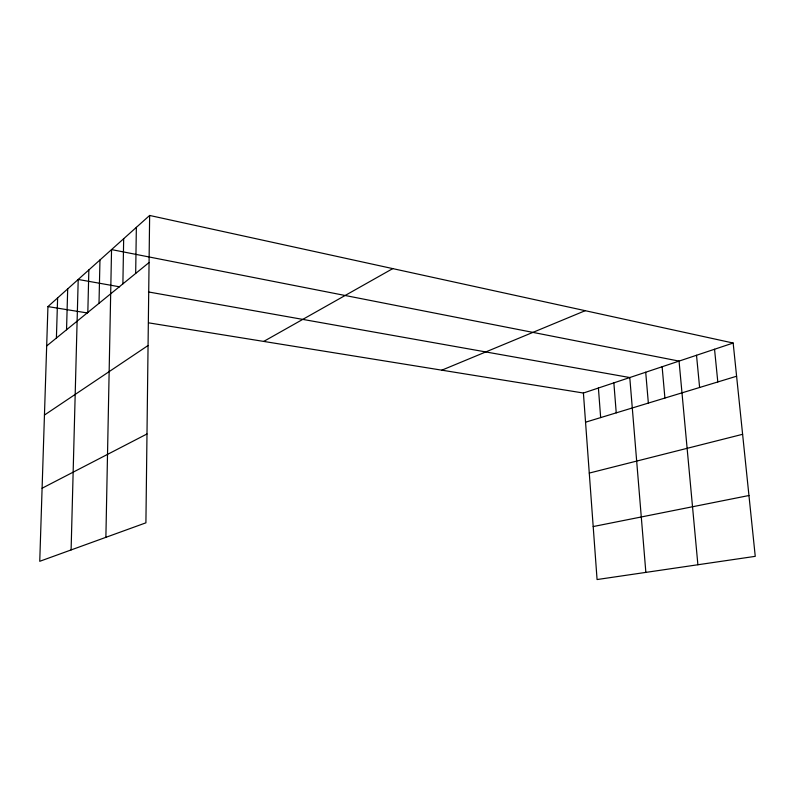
<?xml version="1.0" encoding="UTF-8"?>
<svg xmlns="http://www.w3.org/2000/svg" width="795" height="795" viewBox="0 0 795 795"><rect width="100%" height="100%" fill="white"/><g stroke="black" fill="none" stroke-linecap="round" stroke-linejoin="round"><path stroke-width="1.19" d="M149.639 215.455L145.912 522.822L39.75 561.3L47.939 306.592L149.639 215.455L733.159 343.033L755.25 556.341L597.075 579.545L583.411 393.028L733.159 343.033M135.677 273.44L136.352 227.36M122.887 283.855L123.672 238.729M105.884 537.331L111.548 249.59L679.049 361.099L697.891 564.758M99.007 303.322L99.961 259.975M87.828 312.435L88.851 269.932M71.103 549.931L78.208 279.462L119.608 286.826M66.541 329.776L67.694 288.883M56.405 338.034L57.618 297.926M46.676 345.964L149.072 262.529M44.45 415.05L148.059 345.517M263.711 341.423L392.77 268.611M42.095 488.239L146.986 433.971M441.831 370.172L585.219 310.686M585.547 422.195L736.597 376.234M589.274 473.075L742.61 434.299M593.189 526.558L748.95 495.514M47.939 306.592L87.49 312.982M148.645 322.849L583.411 393.028M148.456 291.954L629.779 377.546L645.858 572.39M714.546 349.253L717.806 381.958M696.519 355.266L699.61 387.493M662.126 366.753L664.908 398.047M645.709 372.229L648.352 403.085M613.859 382.862L616.234 412.853M598.406 388.02L600.662 417.594"/></g></svg>
